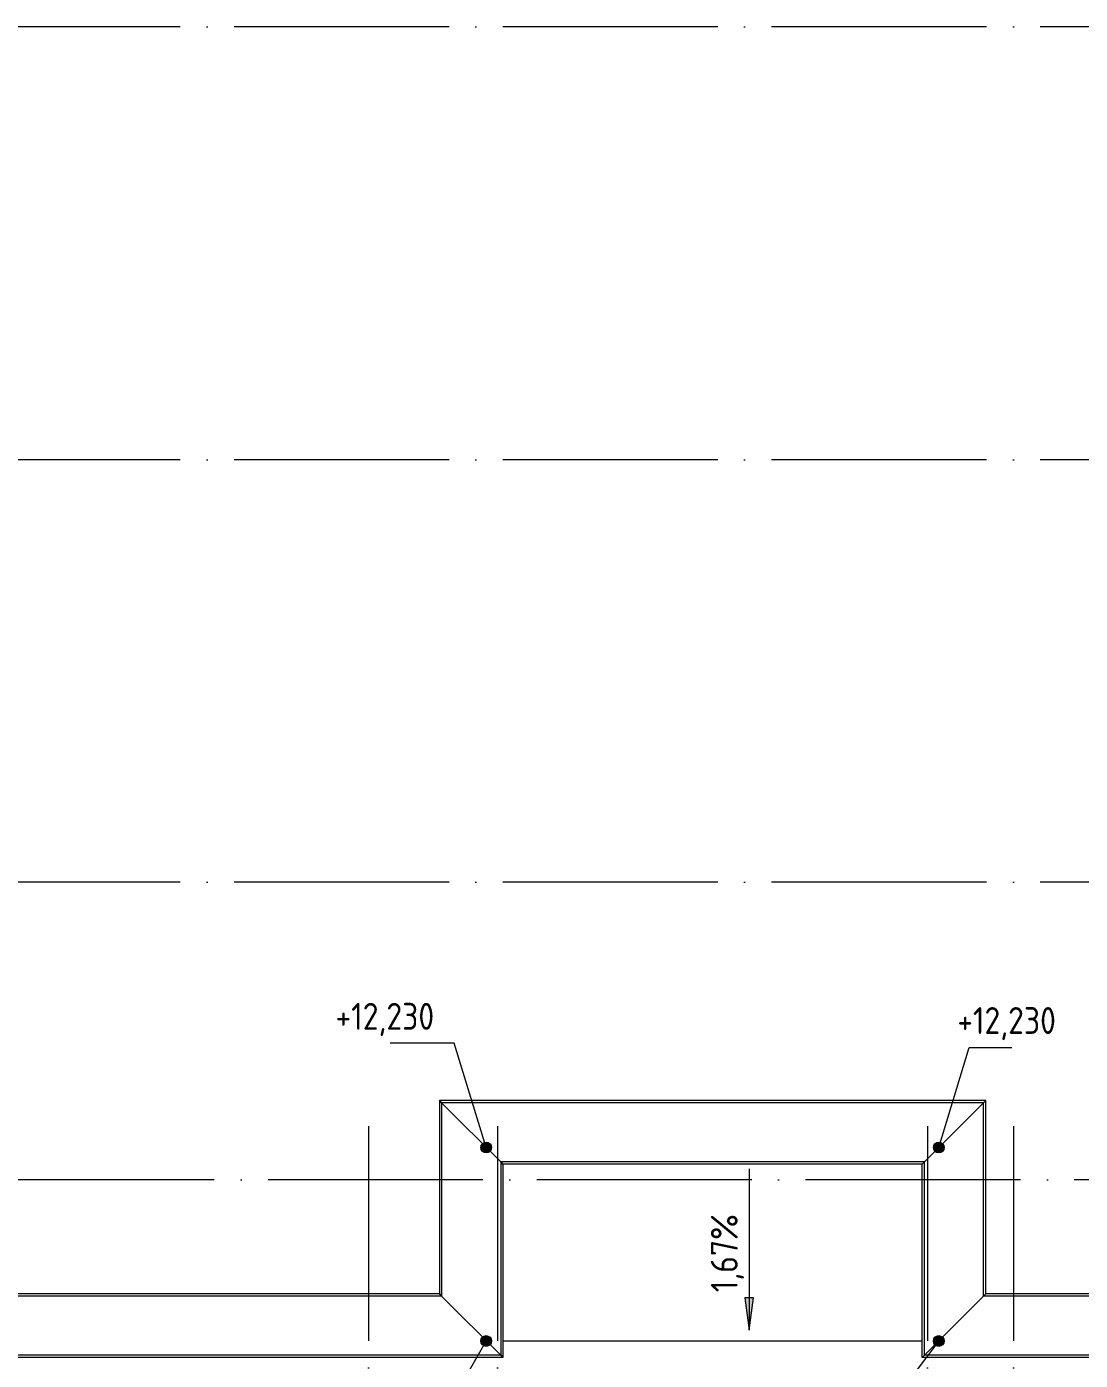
# Model space of a CAD drawing. Header units: millimetres. Extents: x -88595 to 880822, y -1054509 to -148035.
# Drawn here: x 518784 to 528586, y -267932 to -255522 of the extents above; entities that cross this region are included whole.
import ezdxf

# ---------------------------------------------------------------- set-up
doc = ezdxf.new("R2010")
doc.units = ezdxf.units.MM
doc.linetypes.add('ADSK_Линия сетки', pattern=[25, 20, -2.5, 0, -2.5])
for name, color, linetype, lineweight in [('Крыша', 7, 'Continuous', 9), ('Оборудование', 7, 'Continuous', 18), ('Ограждение', 7, 'Continuous', 9), ('Оси', 7, 'Continuous', 9), ('Отметки', 7, 'Continuous', 9), ('Размеры', 7, 'Continuous', 9)]:
    doc.layers.add(name, color=color, linetype=linetype, lineweight=lineweight)
doc.styles.add('GOST Common_2', font='GOST_Common.ttf', dxfattribs={"width": 0.9, "height": 350})

# ---------------------------------------------------------------- blocks, each defined once
blk = doc.blocks.new('Кровля')
at = {"layer": 'Отметки'}
h = blk.add_hatch(color=256, dxfattribs=at)
edge = h.paths.add_edge_path()
edge.add_arc((535326, 660485), 50, 0, 360)
h = blk.add_hatch(color=256, dxfattribs=at)
edge = h.paths.add_edge_path()
edge.add_arc((539536, 660485), 50, 0, 360)
h = blk.add_hatch(color=256, dxfattribs=at)
edge = h.paths.add_edge_path()
edge.add_arc((535326, 658685), 50, 0, 360)
h = blk.add_hatch(color=256, dxfattribs=at)
edge = h.paths.add_edge_path()
edge.add_arc((539536, 658685), 50, 0, 360)
at = {"layer": 'Размеры'}
blk.add_hatch(color=256, dxfattribs=at).paths.add_polyline_path([(537772, 658786), (537812, 659086), (537733, 659086)])
at = {"layer": 'Крыша'}
blk.add_line((535482, 658685), (539381, 658685), dxfattribs=at)
at = {"layer": 'Ограждение'}
for p, q in [((534890, 660924), (534911, 660902)), ((534890, 660924), (534890, 659124)), ((534911, 660902), (534890, 660924)), ((539974, 660924), (534890, 660924)), ((534911, 660902), (535461, 660352)), ((534911, 660902), (534911, 659102)), ((535461, 660352), (534911, 660902)), ((539953, 660902), (534911, 660902)), ((539953, 660902), (539403, 660352)), ((539403, 660352), (539953, 660902)), ((539974, 660924), (539953, 660902)), ((539953, 660902), (539974, 660924)), ((539953, 659102), (539953, 660902)), ((539974, 659124), (539974, 660924)), ((535461, 660352), (535482, 660331)), ((535461, 660352), (535461, 658552)), ((535482, 660331), (535461, 660352)), ((539403, 660352), (535461, 660352)), ((539403, 660352), (539381, 660331)), ((539381, 660331), (539403, 660352)), ((539403, 658552), (539403, 660352)), ((535482, 660331), (535482, 658531)), ((539381, 660331), (535482, 660331)), ((539381, 658531), (539381, 660331)), ((534890, 659124), (514692, 659124)), ((534911, 659102), (514714, 659102)), ((534890, 659124), (534911, 659102)), ((534911, 659102), (534890, 659124)), ((534911, 659102), (535461, 658552)), ((535461, 658552), (534911, 659102)), ((539953, 659102), (539403, 658552)), ((539403, 658552), (539953, 659102)), ((539974, 659124), (539953, 659102)), ((539953, 659102), (539974, 659124)), ((558511, 659102), (539953, 659102)), ((558490, 659124), (539974, 659124)), ((535461, 658552), (515264, 658552)), ((535482, 658531), (515285, 658531)), ((535461, 658552), (535482, 658531)), ((535482, 658531), (535461, 658552)), ((539403, 658552), (539381, 658531)), ((539381, 658531), (539403, 658552)), ((559082, 658531), (539381, 658531)), ((559061, 658552), (539403, 658552))]:
    blk.add_line(p, q, dxfattribs=at)
at = {"layer": 'Оси', "linetype": 'ADSK_Линия сетки', "ltscale": 100}
for p, q in [((554981, 670915), (508358, 670915)), ((554981, 666885), (508358, 666885)), ((554981, 662955), (508358, 662955)), ((534231, 660685), (534231, 629959)), ((535431, 660685), (535431, 631229)), ((539431, 660685), (539431, 629959)), ((540231, 660685), (540231, 631229)), ((585298, 660185), (508358, 660185))]:
    blk.add_line(p, q, dxfattribs=at)
at = {"layer": 'Отметки', "lineweight": 20}
for p, q in [((535027, 661455), (534431, 661455)), ((535326, 660485), (535027, 661455)), ((539536, 660485), (539819, 661415)), ((539819, 661415), (540216, 661415)), ((535326, 658685), (535005, 658130)), ((539536, 658685), (539080, 658084))]:
    blk.add_line(p, q, dxfattribs=at)
at = {"layer": 'Отметки'}
for centre in [(535326, 660485), (539536, 660485), (535326, 658685), (539536, 658685)]:
    blk.add_circle(centre, 50, dxfattribs=at)
at = {"layer": 'Размеры', "lineweight": 20}
blk.add_line((537772, 660286), (537772, 658786), dxfattribs=at)
at = {"layer": 'Размеры'}
for p, q in [((537812, 659086), (537733, 659086)), ((537733, 659086), (537772, 658786)), ((537772, 658786), (537812, 659086))]:
    blk.add_line(p, q, dxfattribs=at)
at = {"layer": 'Отметки', "style": 'GOST Common_2', "width": 0.9}
for p in [(533924, 661581), (539708, 661542)]:
    blk.add_text('+12,230', height=250, dxfattribs=at).set_placement(p)
at = {"layer": 'Размеры', "style": 'GOST Common_2', "width": 0.9}
blk.add_text('1,67%%%', height=250, rotation=90, dxfattribs=at).set_placement((537666, 659139))

msp = doc.modelspace()

# ---------------------------------------------------------------- block references
at = {"layer": 'Оборудование', "color": 5, "true_color": 0x0000ff}
msp.add_blockref('Кровля', (-12267, -926437), dxfattribs=at)

doc.saveas('drawing.dxf')
